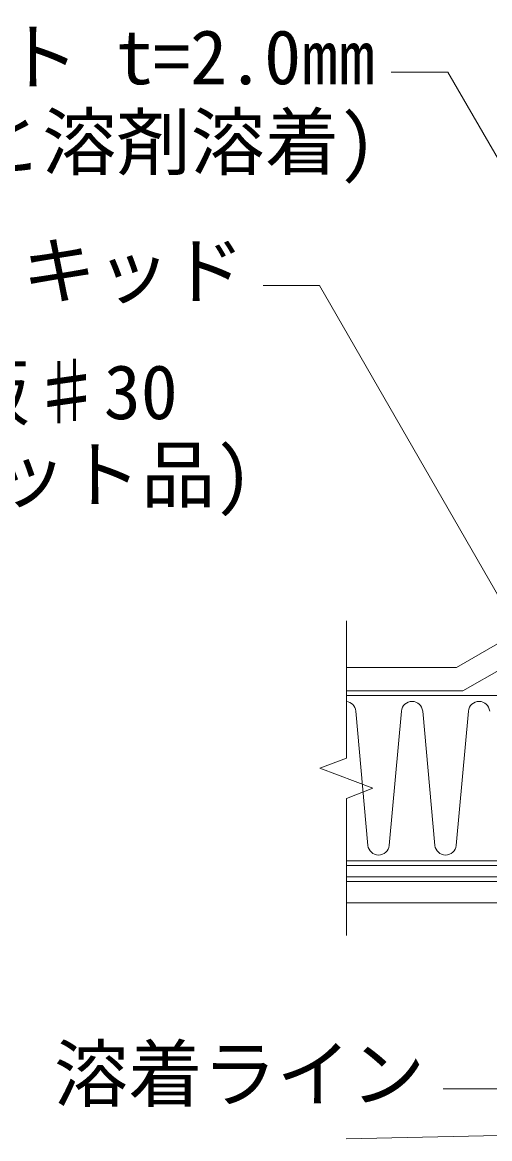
# Model space of a CAD drawing. Units: millimetres, scale not verified. Extents: x -840 to 840, y -594 to 594.
# Drawn here: x 60.7 to 159.9, y -327.6 to -90.9 of the extents above; entities that cross this region are included whole.
import ezdxf
from ezdxf.enums import TextEntityAlignment as Align

# ---------------------------------------------------------------- set-up
doc = ezdxf.new("R2010")
doc.units = ezdxf.units.MM
doc.header["$LTSCALE"] = 2
for name, color, linetype, lineweight in [('0-0_断熱材', 4, 'Continuous', 9), ('0-3_文字', 5, 'Continuous', 9), ('0-9_鋼材(受け鋼鈑)', 7, 'Continuous', 9), ('0-A_躯体', 7, 'Continuous', 9), ('0-B_IBｼｰﾄ', 7, 'Continuous', 9), ('0-C_寸法線', 7, 'Continuous', 9), ('1-2_破断線', 7, 'Continuous', 9)]:
    doc.layers.add(name, color=color, linetype=linetype, lineweight=lineweight)
doc.styles.add('ＭＳ ゴシック', font='')
doc.styles.get('ＭＳ ゴシック').set_extended_font_data('MS Gothic')

msp = doc.modelspace()

# ---------------------------------------------------------------- linework, layer by layer
at = {"layer": '0-0_断熱材'}
for p, q in [((131.469, -236.938), (134.07, -265.407)), ((141.177, -236.938), (138.577, -265.407)), ((145.684, -236.938), (148.285, -265.407)), ((155.392, -236.938), (152.791, -265.407))]:
    msp.add_line(p, q, dxfattribs=at)
at = {"layer": '0-0_断熱材', "color": 7}
msp.add_line((259.49, -268.673), (129.49, -268.673), dxfattribs=at)
msp.add_lwpolyline([(129.49, -233.673), (259.49, -233.673), (259.49, -268.673)], dxfattribs=at)
at = {"layer": '0-0_断熱材'}
for centre, start, end in [((129.216, -237.15), 5.35135, 83.05053), ((143.431, -237.15), 5.35135, 174.64865), ((157.645, -237.15), 5.35135, 174.64865), ((136.323, -265.196), 185.35135, 354.64865), ((150.538, -265.196), 185.35135, 354.64865)]:
    msp.add_arc(centre, 2.263, start, end, dxfattribs=at)
at = {"layer": '0-9_鋼材(受け鋼鈑)'}
for p, q in [((260.49, -269.673), (129.49, -269.673)), ((262.89, -272.073), (129.49, -272.073))]:
    msp.add_line(p, q, dxfattribs=at)
at = {"layer": '0-9_鋼材(受け鋼鈑)', "color": 4}
for p, q in [((263.89, -273.073), (129.49, -273.073)), ((268.39, -277.573), (129.49, -277.573))]:
    msp.add_line(p, q, dxfattribs=at)
at = {"layer": '0-A_躯体'}
msp.add_line((129.485, -327.584), (561.185, -318.918), dxfattribs=at)
at = {"layer": '0-B_IBｼｰﾄ'}
for p, q in [((161.545, -222.673), (152.885, -227.673)), ((129.49, -227.673), (152.885, -227.673)), ((162.885, -227.673), (154.225, -232.673)), ((129.49, -232.673), (154.225, -232.673))]:
    msp.add_line(p, q, dxfattribs=at)
at = {"layer": '0-C_寸法線'}
for p, q in [((151.032, -101.469), (139.032, -101.469)), ((219.153, -219.459), (151.032, -101.469)), ((123.812, -146.759), (111.812, -146.759)), ((164.773, -217.707), (123.812, -146.759))]:
    msp.add_line(p, q, dxfattribs=at)
msp.add_lwpolyline([(212.885, -228.962), (162.042, -317.025), (150.042, -317.025)], dxfattribs=at)
at = {"layer": '1-2_破断線'}
for p, q in [((129.49, -246.898), (129.49, -217.796)), ((123.865, -249.035), (129.49, -246.898)), ((123.865, -249.035), (135.115, -253.31)), ((135.115, -253.31), (129.49, -255.448)), ((129.49, -284.549), (129.49, -255.448))]:
    msp.add_line(p, q, dxfattribs=at)

# ---------------------------------------------------------------- texts
at = {"layer": '0-3_文字', "color": 7, "style": 'ＭＳ ゴシック'}
for s, p in [('IB-L型シート t=2.0㎜', (-21.567, -107.528)), ('(NBCボードと溶剤溶着)', (-29.37, -125.528)), ('IBリキッド', (29.242, -152.818)), ('IB積層鋼鈑♯30', (-16.336, -178.526)), ('(ドレンセット品)', (-16.336, -196.026)), ('溶着ライン', (67.472, -323.084))]:
    msp.add_text(s, height=11.54, dxfattribs=at).set_placement(p, align=Align.BOTTOM_LEFT)

doc.saveas('drawing.dxf')
